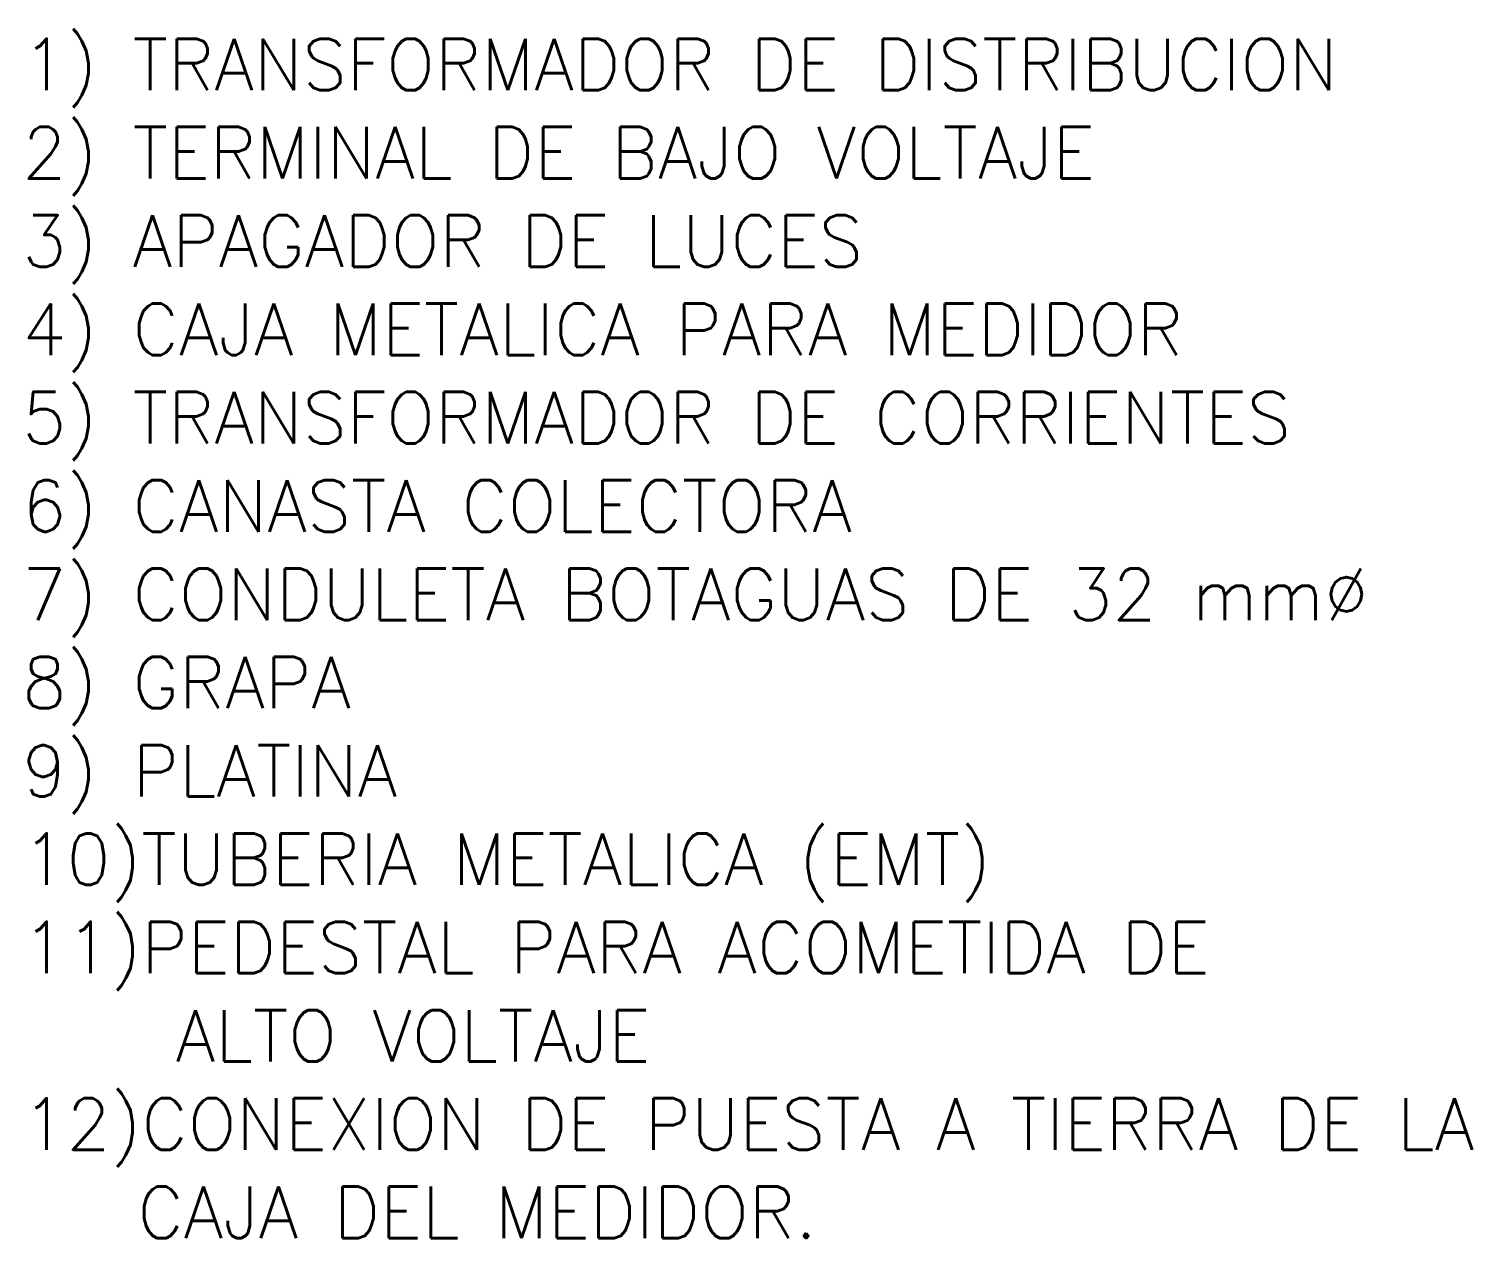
# Model space of a CAD drawing. Extents: x 268 to 383, y 668 to 793.
# Drawn here: x 349.11 to 357.52, y 692.41 to 699.45 of the extents above; entities that cross this region are included whole.
import ezdxf

# ---------------------------------------------------------------- set-up
doc = ezdxf.new("R2010")
doc.units = 0
doc.header["$LTSCALE"] = 0.5
doc.header["$MEASUREMENT"] = 0
doc.layers.add('P04', color=7, linetype='CONTINUOUS')
doc.styles.add('STYLE2', font='romans.shx')

msp = doc.modelspace()

# ---------------------------------------------------------------- texts
at = {"layer": 'P04', "style": 'STYLE2'}
for s, p in [('1) TRANSFORMADOR DE DISTRIBUCION', (349.0715, 699.0965)), ('2) TERMINAL DE BAJO VOLTAJE', (349.0715, 698.5822)), ('3) APAGADOR DE LUCES', (349.0715, 698.068)), ('4) CAJA METALICA PARA MEDIDOR', (349.0715, 697.5537)), ('5) TRANSFORMADOR DE CORRIENTES', (349.0715, 697.0394)), ('6) CANASTA COLECTORA', (349.0715, 696.5251)), ('7) CONDULETA BOTAGUAS DE 32 mm%%C', (349.0715, 696.0108)), ('8) GRAPA', (349.0715, 695.4965)), ('9) PLATINA', (349.0715, 694.9822)), ('10)TUBERIA METALICA (EMT)', (349.0715, 694.468)), ('11)PEDESTAL PARA ACOMETIDA DE', (349.0715, 693.9537)), ('    ALTO VOLTAJE', (349.0715, 693.4394)), ('12)CONEXION DE PUESTA A TIERRA DE LA', (349.0715, 692.9251)), ('   CAJA DEL MEDIDOR.', (349.0715, 692.4108))]:
    msp.add_text(s, height=0.3, dxfattribs=at).set_placement(p)

doc.saveas('drawing.dxf')
